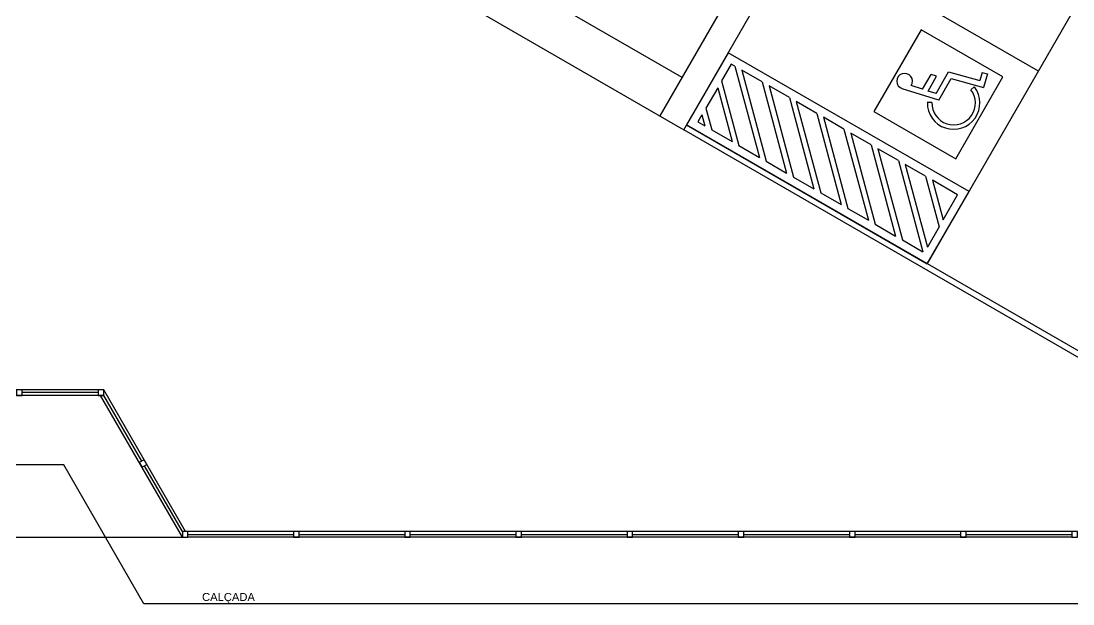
# Model space of a CAD drawing. Extents: x 210 to 779, y 61 to 241.
# Drawn here: x 374.4 to 393.32, y 171.11 to 181.59 of the extents above; entities that cross this region are included whole.
import ezdxf

# ---------------------------------------------------------------- set-up
doc = ezdxf.new("R2010")
doc.units = 0
doc.header["$LTSCALE"] = 2
doc.linetypes.add('TRACEJADO_G', pattern=[0.375, 0.25, -0.125])
doc.layers.get('0').update_dxf_attribs({"linetype": 'CONTINUOUS'})
for name, color, linetype in [('A-PISOS-CTEL', 2, 'TRACEJADO_G'), ('A-PISOS-NIVEL', 1, 'CONTINUOUS'), ('AR-PIS', 1, 'CONTINUOUS'), ('ARQ-PIS-VISTA', 8, 'CONTINUOUS'), ('ARQ-TXT-1_075', 2, 'CONTINUOUS'), ('PORTAL_VTA_PROX', 1, 'CONTINUOUS')]:
    doc.layers.add(name, color=color, linetype=linetype)
doc.styles.add('ESC-50-A20', font='arial.ttf', dxfattribs={"height": 0.1})

# ---------------------------------------------------------------- blocks, each defined once
blk = doc.blocks.new('Paraplegico')
at = {"color": 253}
for p, q in [((134, 171.8), (119.2, 239.1)), ((136.5, 206.8), (131.9, 228.1)), ((136.5, 206.8), (167.2, 206.8)), ((138.7, 196.8), (169.4, 196.8)), ((142, 181.8), (138.7, 196.8)), ((169.4, 196.8), (167.2, 206.8)), ((124.1, 180.5), (120.3, 187.6)), ((134, 171.8), (179.2, 171.8)), ((142, 181.8), (186.9, 181.8)), ((179.2, 171.8), (194.3, 113.5)), ((186.9, 181.8), (201.5, 125.6)), ((179.3, 131.3), (186.7, 128.3)), ((218.8, 119.6), (194.3, 113.5)), ((216.3, 129.2), (201.5, 125.6)), ((216.3, 129.2), (218.8, 119.6))]:
    blk.add_line(p, q, dxfattribs=at)
for centre, radius, start, end in [((133, 242.1), 14.1, 265.5481, 192.3635), ((143, 146.1), 47.2, 118.7728, 337.7713), ((143, 146.1), 39.2, 118.7728, 337.7713)]:
    blk.add_arc(centre, radius, start, end, dxfattribs=at)

msp = doc.modelspace()

# ---------------------------------------------------------------- linework, layer by layer
at = {"color": 251}
for points in [[(374.316, 174.858), (374.416, 174.858), (374.416, 174.958), (374.316, 174.958)], [(375.785, 174.858), (375.885, 174.858), (375.885, 174.958), (375.785, 174.958)], [(376.523, 173.652), (376.573, 173.566), (376.66, 173.616), (376.61, 173.702)], [(377.298, 172.31), (377.398, 172.31), (377.398, 172.41), (377.298, 172.41)], [(377.298, 172.31), (377.398, 172.31), (377.398, 172.41), (377.298, 172.41)], [(379.298, 172.31), (379.398, 172.31), (379.398, 172.41), (379.298, 172.41)], [(379.298, 172.31), (379.398, 172.31), (379.398, 172.41), (379.298, 172.41)], [(381.298, 172.31), (381.398, 172.31), (381.398, 172.41), (381.298, 172.41)], [(383.298, 172.31), (383.398, 172.31), (383.398, 172.41), (383.298, 172.41)], [(385.298, 172.31), (385.398, 172.31), (385.398, 172.41), (385.298, 172.41)], [(387.298, 172.31), (387.398, 172.31), (387.398, 172.41), (387.298, 172.41)], [(389.298, 172.31), (389.398, 172.31), (389.398, 172.41), (389.298, 172.41)], [(391.298, 172.31), (391.398, 172.31), (391.398, 172.41), (391.298, 172.41)], [(393.298, 172.31), (393.398, 172.31), (393.398, 172.41), (393.298, 172.41)]]:
    msp.add_lwpolyline(points, close=True, dxfattribs=at)
at = {"layer": 'A-PISOS-CTEL', "color": 251, "linetype": 'TRACEJADO_G', "ltscale": 150}
msp.add_line((365.398, 172.31), (377.298, 172.31), dxfattribs=at)
at = {"layer": 'A-PISOS-NIVEL', "color": 251}
for p, q in [((386.318, 179.632), (392.064, 189.594)), ((396.395, 187.096), (390.699, 177.221)), ((377.853, 184.515), (386.318, 179.632)), ((392.698, 180.686), (388.367, 183.184)), ((382.368, 182.835), (386.285, 180.575)), ((387.421, 182.546), (385.885, 179.882)), ((394.714, 174.79), (386.318, 179.632)), ((394.764, 174.877), (386.368, 179.72)), ((375.163, 173.608), (372.647, 173.608)), ((394.091, 171.11), (376.605, 171.11))]:
    msp.add_line(p, q, dxfattribs=at)
at = {"layer": 'AR-PIS', "color": 251, "ltscale": 10}
for p, q in [((375.785, 174.908), (374.416, 174.908)), ((376.566, 173.677), (375.885, 174.858)), ((377.298, 172.41), (376.616, 173.591)), ((377.398, 172.36), (379.298, 172.36)), ((377.398, 172.36), (379.298, 172.36)), ((379.398, 172.36), (381.298, 172.36)), ((381.398, 172.36), (383.298, 172.36)), ((383.398, 172.36), (385.298, 172.36)), ((385.398, 172.36), (387.298, 172.36)), ((387.398, 172.36), (389.298, 172.36)), ((389.398, 172.36), (391.298, 172.36)), ((391.398, 172.36), (393.298, 172.36))]:
    msp.add_line(p, q, dxfattribs=at)
at = {"layer": 'ARQ-PIS-VISTA', "color": 251}
for p, q in [((391.449, 178.52), (387.118, 181.018)), ((387.173, 180.814), (386.999, 180.512)), ((387.239, 180.775), (387.173, 180.814)), ((387.239, 180.775), (387.678, 179.136)), ((387.729, 180.493), (387.361, 180.705)), ((387.361, 180.705), (387.801, 179.066)), ((386.928, 180.389), (386.716, 180.022)), ((386.928, 180.389), (387.188, 179.419)), ((386.999, 180.512), (387.311, 179.348)), ((387.729, 180.493), (388.168, 178.854)), ((388.219, 180.21), (387.851, 180.422)), ((387.851, 180.422), (388.291, 178.783)), ((388.219, 180.21), (388.658, 178.571)), ((386.716, 180.022), (386.821, 179.631)), ((388.709, 179.927), (388.341, 180.139)), ((388.341, 180.139), (388.781, 178.5)), ((386.645, 179.899), (386.573, 179.774)), ((386.645, 179.899), (386.698, 179.702)), ((388.709, 179.927), (389.148, 178.288)), ((389.199, 179.645), (388.831, 179.857)), ((388.831, 179.857), (389.271, 178.218)), ((386.573, 179.774), (386.698, 179.702)), ((386.821, 179.631), (387.188, 179.419)), ((389.199, 179.645), (389.638, 178.006)), ((389.689, 179.362), (389.321, 179.574)), ((389.321, 179.574), (389.761, 177.935)), ((387.311, 179.348), (387.678, 179.136)), ((389.689, 179.362), (390.128, 177.723)), ((390.179, 179.08), (389.811, 179.292)), ((389.811, 179.292), (390.251, 177.652)), ((387.801, 179.066), (388.168, 178.854)), ((390.179, 179.08), (390.618, 177.44)), ((390.669, 178.797), (390.301, 179.009)), ((390.301, 179.009), (390.7, 177.523)), ((388.291, 178.783), (388.658, 178.571)), ((390.669, 178.797), (390.912, 177.89)), ((391.244, 178.465), (390.791, 178.726)), ((390.791, 178.726), (390.983, 178.013)), ((388.781, 178.5), (389.148, 178.288)), ((390.983, 178.013), (391.244, 178.465)), ((389.271, 178.218), (389.638, 178.006)), ((389.761, 177.935), (390.128, 177.723)), ((390.912, 177.89), (390.7, 177.523)), ((390.251, 177.652), (390.618, 177.44))]:
    msp.add_line(p, q, dxfattribs=at)
for points in [[(391.211, 179.109), (392.06, 180.581), (390.588, 181.431), (389.738, 179.958)], [(387.118, 181.018), (386.368, 179.719), (390.699, 177.221), (391.449, 178.52)]]:
    msp.add_lwpolyline(points, close=True, dxfattribs=at)
at = {"layer": 'PORTAL_VTA_PROX', "color": 251}
for p, q in [((375.885, 174.958), (372.848, 174.958)), ((375.885, 174.858), (372.848, 174.858)), ((377.298, 172.31), (375.827, 174.858)), ((377.356, 172.41), (375.885, 174.958)), ((376.605, 171.11), (375.163, 173.608)), ((393.298, 172.41), (377.398, 172.41)), ((393.298, 172.31), (377.398, 172.31))]:
    msp.add_line(p, q, dxfattribs=at)

# ---------------------------------------------------------------- block references
at = {"layer": 'ARQ-PIS-VISTA', "color": 251, "xscale": 0.01, "yscale": 0.01, "zscale": 0.01, "rotation": 60.02279565092205}
msp.add_blockref('Paraplegico', (391.723, 178.144), dxfattribs=at)

# ---------------------------------------------------------------- texts
at = {"layer": 'ARQ-TXT-1_075', "color": 251, "style": 'ESC-50-A20'}
msp.add_text('CALÇADA ', height=0.144, dxfattribs=at).set_placement((377.652, 171.163))

doc.saveas('drawing.dxf')
